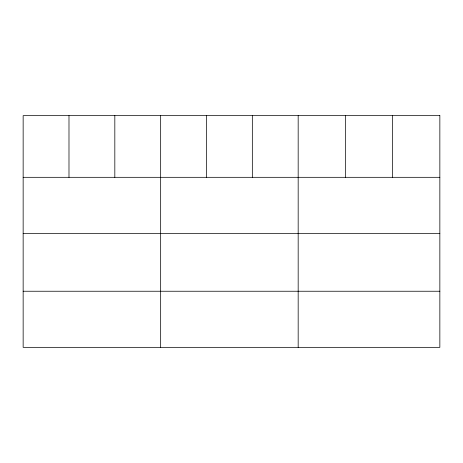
<?xml version="1.0" encoding="UTF-8"?>
<svg xmlns="http://www.w3.org/2000/svg" width="463" height="463" viewBox="0 0 463 463"><rect width="100%" height="100%" fill="white"/><g stroke="black" fill="none" stroke-linecap="round" stroke-linejoin="round"><path stroke-width="0.69" d="M23.15 177.317L439.85 177.317M23.15 233.427L439.85 233.427M23.15 291.239L439.85 291.239M392.624 115.657L392.624 177.317M345.398 115.657L345.398 177.317M298.172 115.657L298.172 347.343M252.335 115.657L252.335 177.317M206.498 115.657L206.498 177.317M160.661 115.657L160.661 347.343M114.824 115.657L114.824 177.317M68.987 115.657L68.987 177.317M439.85 115.657L23.15 115.657L23.15 347.343L439.85 347.343L439.85 115.657"/></g></svg>
